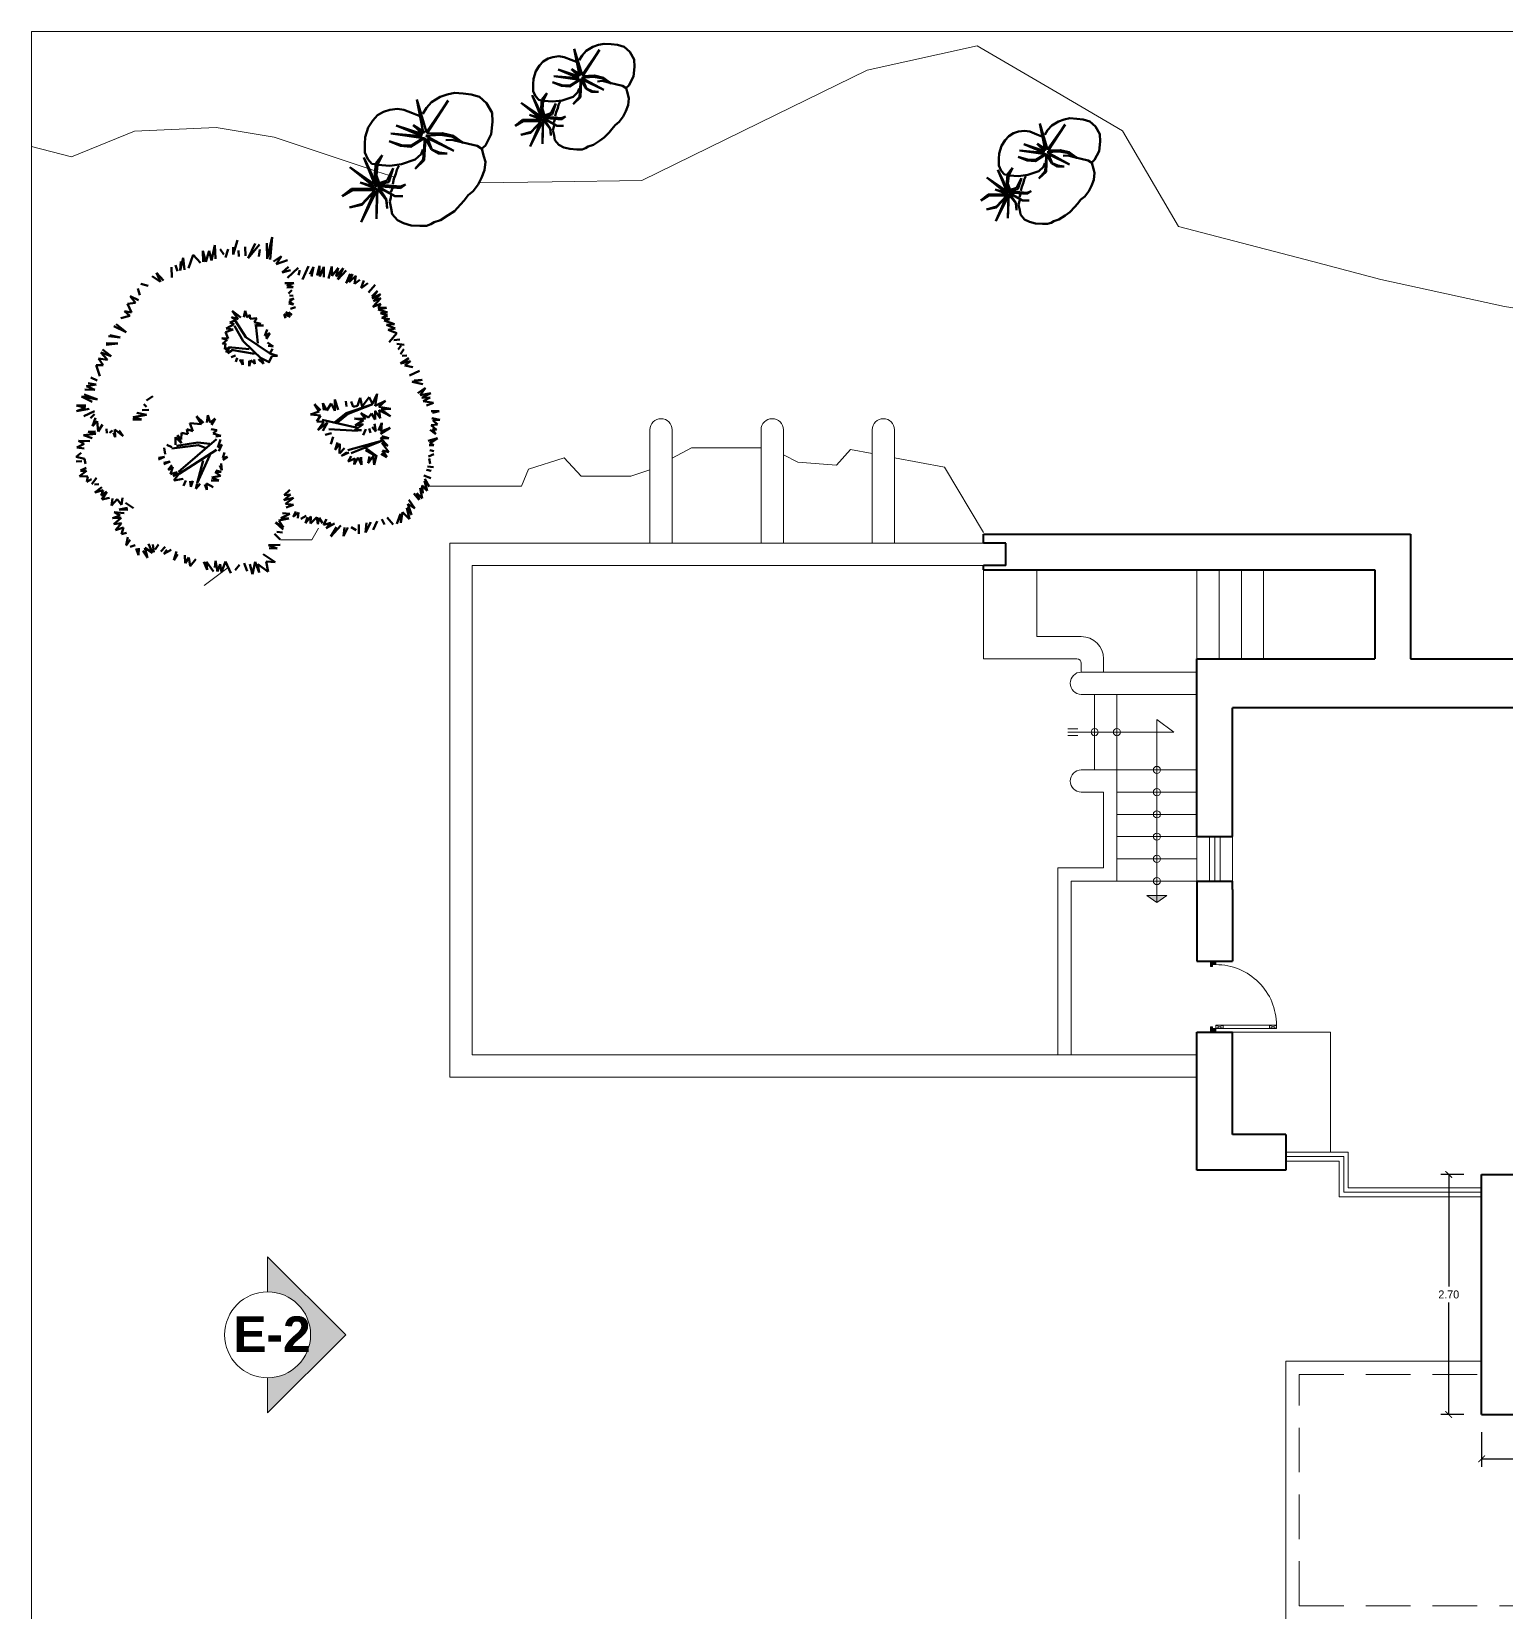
# Model space of a CAD drawing. Header units: metres. Extents: x 0 to 43.1, y 0 to 32.6.
# Drawn here: x 0 to 16.58, y 14.82 to 32.6 of the extents above; entities that cross this region are included whole.
import ezdxf

# ---------------------------------------------------------------- set-up
doc = ezdxf.new("R2010")
doc.units = ezdxf.units.M
doc.linetypes.add('DASHED', pattern=[0.75, 0.5, -0.25])
for name, color, linetype, lineweight in [('Ceco.NET 55', 254, 'Continuous', 9), ('doorswindows', 41, 'Continuous', 20), ('equipment', 40, 'Continuous', 15), ('names', 7, 'Continuous', 60), ('nivel', 30, 'Continuous', 13), ('plants', 83, 'Continuous', 60), ('projection', 136, 'DASHED', 9), ('texture', 253, 'Continuous', 9), ('topography', 132, 'Continuous', 15), ('wall high', 5, 'Continuous', 40), ('wall low', 140, 'Continuous', 20)]:
    doc.layers.add(name, color=color, linetype=linetype, lineweight=lineweight)
doc.styles.add('AMBIENTE', font='ARIALBD.TTF', dxfattribs={"height": 0.2})
doc.dimstyles.new('Ceco.NET', dxfattribs={"dimscale": 0.5, "dimtxt": 0.18, "dimasz": 0.15, "dimexe": 0.18, "dimexo": 0.4, "dimgap": 0.09, "dimtad": 0, "dimtih": 1, "dimtoh": 1, "dimzin": 0, "dimdsep": 46, "dimtxsty": 'Standard', "dimblk": 'ARCHTICK', "dimcen": 0.09, "dimclrd": 256, "dimclre": 256, "dimadec": 0, "dimazin": 0, "dimtfac": 1, "dimtofl": 0, "dimtmove": 0, "dimatfit": 3, "dimfxl": 1, "dimtolj": 1, "dimtzin": 0, "dimarcsym": 0})

# ---------------------------------------------------------------- blocks, each defined once
blk = doc.blocks.new('PUERTA')
at = {"layer": 'texture', "ltscale": 0.3}
h = blk.add_hatch(dxfattribs=at)
h.set_pattern_fill('ANSI31', color=256, scale=0.1, style=0)
h.set_pattern_definition([(315, (-170.025657, 504.958743), (-0.00883883476, -0.00883883476), [])])
h.paths.add_polyline_path([(0, 0), (0.05, 0), (0.075, 0), (0.075, 0.025), (0.05, 0.025), (0.05, 0.075), (0, 0.075)])
h.paths.add_polyline_path([(0.925, 0), (1, 0), (1, 0.075), (0.95, 0.075), (0.95, 0.025), (0.925, 0.025)])
for p, q in [((0.05, 0.075), (0.05, 0.925)), ((0.1, 0.925), (0.05, 0.925)), ((0.1, 0.075), (0.1, 0.925)), ((0.1, 0.825), (0.05, 0.825)), ((0, 0.075), (0.05, 0.075)), ((0, 0), (0.05, 0)), ((0.1, 0.175), (0.05, 0.175)), ((0.1, 0.075), (0.05, 0.075)), ((1, 0.075), (0.95, 0.075))]:
    blk.add_line(p, q)
at = {"ltscale": 0.3}
for p, q in [((0, 0.075), (0, 0)), ((0.05, 0.025), (0.05, 0.125)), ((0.075, 0.025), (0.05, 0.025)), ((0.075, 0), (0.05, 0)), ((0.075, 0.025), (0.075, 0)), ((0.95, 0.025), (0.925, 0.025)), ((0.925, 0.025), (0.925, 0)), ((0.95, 0.075), (0.95, 0.025)), ((1, 0.075), (1, 0)), ((0.925, 0), (1, 0))]:
    blk.add_line(p, q, dxfattribs=at)
at = {"layer": 'texture', "ltscale": 0.3}
for p, q in [((0.1, 0.825), (0.05, 0.925)), ((0.05, 0.825), (0.1, 0.925)), ((0.05, 0.075), (0.1, 0.175)), ((0.1, 0.075), (0.05, 0.175))]:
    blk.add_line(p, q, dxfattribs=at)
at = {"layer": 'texture'}
blk.add_arc((0.1, 0.075), 0.85, 0, 90, dxfattribs=at)
blk = doc.blocks.new('start')
at = {"ltscale": 0.3}
for p, q in [((-0.038, -0.001), (-0.038, 0.111)), ((0.038, -0.001), (0.038, 0.111))]:
    blk.add_line(p, q, dxfattribs=at)
blk = doc.blocks.new('arrow')
at = {"ltscale": 0.3}
blk.add_hatch(color=256, dxfattribs=at).paths.add_polyline_path([(-0.078, -0.113), (0, 0), (-0.078, 0.113)])
for p, q in [((0, 0), (-0.078, 0.113)), ((-0.078, 0.113), (-0.078, -0.113)), ((0, 0), (-0.078, -0.113))]:
    blk.add_line(p, q, dxfattribs=at)
blk = doc.blocks.new('_ArchTick')
at = {"color": 0, "const_width": 0.15}
blk.add_lwpolyline([(-0.5, -0.5), (0.5, 0.5)], dxfattribs=at)
blk = doc.blocks.new('*D9')
at = {"layer": 'Defpoints', "color": 0, "ltscale": 0.3}
for p in [(16.301, 17.046), (17.601, 17.046), (17.601, 16.547)]:
    blk.add_point(p, dxfattribs=at)
at = {"layer": 'texture', "lineweight": -2, "ltscale": 0.3}
for p, q in [((16.301, 16.846), (16.301, 16.457)), ((17.601, 16.846), (17.601, 16.457)), ((16.301, 16.547), (16.792, 16.547)), ((17.601, 16.547), (17.111, 16.547))]:
    blk.add_line(p, q, dxfattribs=at)
at = {"layer": 'texture', "lineweight": -2, "ltscale": 0.3, "xscale": 0.075, "yscale": 0.075, "zscale": 0.075, "rotation": 180}
blk.add_blockref('_ArchTick', (16.301, 16.547), dxfattribs=at)
at = {"layer": 'texture', "lineweight": -2, "ltscale": 0.3, "xscale": 0.075, "yscale": 0.075, "zscale": 0.075}
blk.add_blockref('_ArchTick', (17.601, 16.547), dxfattribs=at)
at = {"layer": 'texture', "color": 0, "ltscale": 0.3, "insert": (16.951, 16.547), "char_height": 0.09, "attachment_point": 5}
blk.add_mtext('\\A1;1.30', dxfattribs=at)
blk = doc.blocks.new('*D10')
at = {"layer": 'Defpoints', "color": 0, "ltscale": 0.3}
for p in [(16.301, 19.746), (15.932, 17.046), (16.301, 17.046)]:
    blk.add_point(p, dxfattribs=at)
at = {"layer": 'texture', "lineweight": -2, "ltscale": 0.3}
for p, q in [((16.101, 19.746), (15.842, 19.746)), ((15.932, 19.746), (15.932, 18.487)), ((15.932, 17.046), (15.932, 18.305)), ((16.101, 17.046), (15.842, 17.046))]:
    blk.add_line(p, q, dxfattribs=at)
at = {"layer": 'texture', "lineweight": -2, "ltscale": 0.3, "xscale": 0.075, "yscale": 0.075, "zscale": 0.075}
for p, rotation in [((15.932, 19.746), 90), ((15.932, 17.046), 270)]:
    blk.add_blockref('_ArchTick', p, dxfattribs=dict(at, rotation=rotation))
at = {"layer": 'texture', "color": 0, "ltscale": 0.3, "insert": (15.932, 18.396), "char_height": 0.09, "attachment_point": 5}
blk.add_mtext('\\A1;2.70', dxfattribs=at)
blk = doc.blocks.new('ARBRE10')
for p, q in [((0.239, 1.723), (0.297, 1.967)), ((0.297, 1.967), (0.272, 1.716)), ((-0.48, 1.688), (-0.485, 1.811)), ((-0.485, 1.811), (-0.451, 1.688)), ((-0.451, 1.688), (-0.411, 1.811)), ((-0.411, 1.811), (-0.387, 1.703)), ((-0.387, 1.703), (-0.347, 1.875)), ((-0.347, 1.875), (-0.342, 1.722)), ((-0.288, 1.831), (-0.249, 1.771)), ((-0.2, 1.831), (-0.229, 1.737)), ((-0.143, 1.771), (-0.092, 1.934)), ((-0.143, 1.854), (-0.143, 1.771)), ((-0.082, 1.816), (-0.077, 1.747)), ((-0.008, 1.858), (-0.004, 1.756)), ((0.028, 1.731), (0.105, 1.894)), ((0.152, 1.883), (0.028, 1.731)), ((0.145, 1.747), (0.159, 1.826)), ((0.235, 1.898), (0.239, 1.723)), ((-0.837, 1.629), (-0.83, 1.512)), ((-0.79, 1.651), (-0.768, 1.585)), ((-0.739, 1.592), (-0.706, 1.734)), ((-0.731, 1.694), (-0.739, 1.592)), ((-0.706, 1.734), (-0.688, 1.6)), ((-0.644, 1.618), (-0.593, 1.767)), ((-0.593, 1.767), (-0.51, 1.676)), ((0.312, 1.693), (0.4, 1.752)), ((0.4, 1.752), (0.341, 1.663)), ((0.341, 1.663), (0.469, 1.707)), ((0.479, 1.634), (0.41, 1.57)), ((0.588, 1.621), (0.468, 1.509)), ((0.704, 1.64), (0.639, 1.49)), ((0.72, 1.55), (0.76, 1.634)), ((0.76, 1.634), (0.74, 1.525)), ((0.804, 1.535), (0.828, 1.644)), ((0.828, 1.644), (0.833, 1.525)), ((0.833, 1.525), (0.878, 1.634)), ((0.878, 1.634), (0.878, 1.516)), ((0.931, 1.501), (0.966, 1.635)), ((0.966, 1.635), (0.97, 1.53)), ((0.97, 1.53), (1.04, 1.621)), ((1.04, 1.621), (1.015, 1.523)), ((1.015, 1.523), (1.093, 1.617)), ((1.093, 1.617), (1.033, 1.491)), ((-1.182, 1.443), (-1.098, 1.42)), ((-0.958, 1.462), (-1.052, 1.527)), ((-0.925, 1.48), (-1.005, 1.565)), ((-1.005, 1.565), (-0.958, 1.462)), ((0.41, 1.57), (0.504, 1.594)), ((0.437, 1.45), (0.541, 1.448)), ((0.541, 1.448), (0.462, 1.431)), ((0.462, 1.431), (0.534, 1.403)), ((0.607, 1.594), (0.592, 1.54)), ((1.033, 1.491), (1.128, 1.593)), ((1.173, 1.554), (1.128, 1.449)), ((1.128, 1.449), (1.201, 1.551)), ((1.201, 1.551), (1.163, 1.459)), ((1.163, 1.459), (1.236, 1.533)), ((1.236, 1.533), (1.222, 1.442)), ((1.222, 1.442), (1.282, 1.487)), ((1.328, 1.477), (1.296, 1.396)), ((1.373, 1.449), (1.296, 1.393)), ((1.454, 1.431), (1.38, 1.344)), ((-1.206, 1.256), (-1.299, 1.303)), ((-1.299, 1.303), (-1.239, 1.228)), ((-1.215, 1.387), (-1.192, 1.312)), ((0.534, 1.403), (0.462, 1.399)), ((0.479, 1.334), (0.519, 1.371)), ((0.541, 1.278), (0.487, 1.24)), ((0.492, 1.31), (0.534, 1.305)), ((0.492, 1.26), (0.541, 1.278)), ((1.415, 1.298), (1.482, 1.361)), ((1.482, 1.361), (1.422, 1.277)), ((1.422, 1.277), (1.513, 1.326)), ((1.517, 1.28), (1.429, 1.182)), ((1.513, 1.326), (1.436, 1.245)), ((1.436, 1.245), (1.517, 1.28)), ((-1.304, 1.083), (-1.407, 1.055)), ((-1.285, 1.12), (-1.365, 1.134)), ((-1.365, 1.134), (-1.304, 1.083)), ((-1.239, 1.228), (-1.332, 1.218)), ((-1.332, 1.218), (-1.285, 1.12)), ((-0.087, 1.043), (-0.162, 1.067)), ((-0.162, 1.067), (-0.114, 1.031)), ((-0.057, 1.061), (-0.153, 1.136)), ((-0.153, 1.136), (-0.087, 1.043)), ((-0.009, 1.136), (-0.021, 1.067)), ((0.015, 1.061), (-0.009, 1.136)), ((0.047, 1.094), (0.015, 1.061)), ((0.05, 1.049), (0.047, 1.094)), ((0.497, 1.07), (0.43, 1.1)), ((0.43, 1.1), (0.445, 1.055)), ((0.519, 1.092), (0.45, 1.122)), ((0.45, 1.122), (0.497, 1.07)), ((0.482, 1.124), (0.519, 1.092)), ((0.536, 1.208), (0.484, 1.221)), ((0.487, 1.24), (0.536, 1.208)), ((0.502, 1.159), (0.558, 1.179)), ((1.429, 1.182), (1.517, 1.217)), ((1.517, 1.217), (1.489, 1.172)), ((1.489, 1.172), (1.583, 1.172)), ((1.583, 1.172), (1.489, 1.154)), ((1.489, 1.154), (1.591, 1.119)), ((1.591, 1.119), (1.513, 1.112)), ((1.513, 1.112), (1.594, 1.084)), ((1.594, 1.084), (1.531, 1.059)), ((-1.346, 0.896), (-1.482, 0.966)), ((-1.458, 0.989), (-1.346, 0.896)), ((-0.141, 0.929), (-0.23, 0.896)), ((-0.23, 0.896), (-0.197, 0.828)), ((-0.132, 0.986), (-0.221, 0.938)), ((-0.221, 0.938), (-0.141, 0.929)), ((-0.114, 1.031), (-0.18, 1.007)), ((-0.18, 1.007), (-0.132, 0.986)), ((-0.128, 0.97), (-0.031, 0.797)), ((-0.121, 1.03), (-0.001, 0.842)), ((0.125, 1.055), (0.05, 1.049)), ((0.092, 1.01), (0.125, 1.055)), ((0.167, 0.992), (0.092, 1.01)), ((0.101, 0.971), (0.167, 0.992)), ((0.2, 0.974), (0.101, 0.971)), ((0.112, 0.985), (0.134, 0.775)), ((0.212, 0.858), (0.239, 0.926)), ((1.531, 1.059), (1.615, 1.045)), ((1.615, 1.045), (1.555, 1.028)), ((1.555, 1.028), (1.671, 0.986)), ((1.671, 0.986), (1.583, 0.979)), ((1.583, 0.979), (1.678, 0.937)), ((1.678, 0.937), (1.601, 0.922)), ((1.601, 0.922), (1.699, 0.887)), ((-1.571, 0.774), (-1.44, 0.769)), ((-1.44, 0.769), (-1.571, 0.755)), ((-1.412, 0.839), (-1.542, 0.853)), ((-1.528, 0.863), (-1.412, 0.839)), ((-0.197, 0.828), (-0.269, 0.831)), ((-0.269, 0.831), (-0.209, 0.81)), ((-0.209, 0.81), (-0.263, 0.765)), ((-0.263, 0.765), (-0.23, 0.771)), ((-0.23, 0.771), (-0.236, 0.708)), ((-0.236, 0.708), (-0.177, 0.726)), ((-0.177, 0.726), (-0.224, 0.675)), ((-0.195, 0.73), (0.037, 0.707)), ((-0.031, 0.797), (0.179, 0.595)), ((-0.001, 0.842), (0.276, 0.655)), ((0.269, 0.888), (0.212, 0.858)), ((0.23, 0.822), (0.269, 0.888)), ((0.307, 0.735), (0.242, 0.78)), ((0.251, 0.744), (0.307, 0.735)), ((1.699, 0.887), (1.612, 0.786)), ((1.731, 0.814), (1.664, 0.807)), ((1.699, 0.768), (1.78, 0.754)), ((1.713, 0.701), (1.748, 0.747)), ((-1.554, 0.585), (-1.655, 0.603)), ((-1.655, 0.603), (-1.602, 0.528)), ((-1.515, 0.629), (-1.629, 0.668)), ((-1.629, 0.668), (-1.554, 0.585)), ((-1.611, 0.703), (-1.515, 0.629)), ((-0.224, 0.675), (-0.156, 0.687)), ((-0.156, 0.687), (-0.203, 0.657)), ((-0.166, 0.7), (0.097, 0.655)), ((-0.117, 0.636), (-0.165, 0.616)), ((-0.096, 0.61), (-0.111, 0.565)), ((-0.066, 0.589), (-0.033, 0.532)), ((-0.033, 0.532), (-0.039, 0.589)), ((0.039, 0.517), (0.056, 0.583)), ((0.039, 0.577), (0.039, 0.517)), ((0.056, 0.583), (0.101, 0.541)), ((0.101, 0.541), (0.092, 0.589)), ((0.143, 0.595), (0.197, 0.541)), ((0.197, 0.541), (0.173, 0.604)), ((0.173, 0.604), (0.263, 0.559)), ((0.295, 0.63), (0.254, 0.553)), ((0.269, 0.657), (0.301, 0.711)), ((0.358, 0.633), (0.269, 0.657)), ((0.301, 0.627), (0.358, 0.633)), ((1.776, 0.708), (1.738, 0.649)), ((1.834, 0.607), (1.738, 0.547)), ((1.738, 0.547), (1.852, 0.571)), ((1.759, 0.631), (1.811, 0.635)), ((1.852, 0.571), (1.786, 0.523)), ((-1.742, 0.388), (-1.672, 0.353)), ((-1.602, 0.528), (-1.681, 0.528)), ((-1.681, 0.528), (-1.642, 0.401)), ((1.786, 0.523), (1.876, 0.505)), ((1.953, 0.463), (1.84, 0.409)), ((1.983, 0.361), (1.87, 0.338)), ((1.894, 0.355), (1.983, 0.361)), ((-1.817, 0.196), (-1.668, 0.139)), ((-1.699, 0.248), (-1.808, 0.253)), ((-1.681, 0.31), (-1.79, 0.292)), ((-1.79, 0.292), (-1.699, 0.248)), ((-1.773, 0.323), (-1.681, 0.31)), ((-1.117, 0.13), (-1.047, 0.178)), ((1.426, 0.09), (1.475, 0.204)), ((1.475, 0.204), (1.455, 0.069)), ((1.87, 0.338), (1.989, 0.314)), ((1.935, 0.212), (2.019, 0.272)), ((2.019, 0.272), (1.959, 0.188)), ((1.959, 0.188), (2.079, 0.212)), ((2.079, 0.212), (1.977, 0.158)), ((-1.799, 0.073), (-1.904, 0.073)), ((-1.904, 0.073), (-1.803, 0.047)), ((-1.803, 0.047), (-1.904, 0.008)), ((-1.904, 0.008), (-1.76, 0.034)), ((-1.668, 0.139), (-1.847, 0.174)), ((-1.847, 0.174), (-1.729, 0.113)), ((-1.703, 0.008), (-1.821, -0.049)), ((-1.165, 0.021), (-1.091, 0.025)), ((-1.148, 0.086), (-1.117, 0.056)), ((0.824, 0.004), (0.726, -0.028)), ((0.84, 0.02), (0.771, 0.086)), ((0.771, 0.086), (0.824, 0.004)), ((0.877, 0.02), (0.864, 0.098)), ((0.864, 0.098), (0.909, 0.016)), ((0.909, 0.016), (0.958, 0.094)), ((0.958, 0.094), (0.999, 0.012)), ((0.999, 0.012), (0.999, 0.139)), ((0.999, 0.139), (1.039, 0.025)), ((1.133, 0.061), (1.125, 0.122)), ((1.129, -0.015), (1.428, 0.086)), ((1.428, 0.086), (1.15, -0.021)), ((1.186, 0.118), (1.206, 0.057)), ((1.206, 0.057), (1.255, 0.069)), ((1.255, 0.069), (1.284, 0.159)), ((1.284, 0.159), (1.308, 0.061)), ((1.308, 0.061), (1.385, 0.167)), ((1.385, 0.167), (1.426, 0.09)), ((1.455, 0.069), (1.569, 0.126)), ((1.512, -0.069), (1.455, 0.012)), ((1.455, 0.012), (1.455, -0.085)), ((1.569, 0.126), (1.495, 0.057)), ((1.495, 0.057), (1.63, 0.037)), ((1.625, -0.049), (1.499, 0.02)), ((1.499, 0.02), (1.512, -0.069)), ((1.63, 0.037), (1.52, 0.029)), ((1.52, 0.029), (1.625, -0.049)), ((1.977, 0.158), (2.073, 0.164)), ((2.073, 0.164), (1.995, 0.122)), ((1.995, 0.122), (2.109, 0.104)), ((2.109, 0.104), (2.031, 0.074)), ((2.085, 0.009), (2.174, 0.009)), ((2.174, 0.009), (2.097, -0.009)), ((-1.703, -0.023), (-1.747, -0.071)), ((-1.69, -0.067), (-1.725, -0.159)), ((-1.725, -0.159), (-1.672, -0.102)), ((-1.672, -0.102), (-1.659, -0.22)), ((-1.659, -0.22), (-1.611, -0.141)), ((-1.27, -0.084), (-1.174, -0.084)), ((-1.266, -0.058), (-1.117, -0.032)), ((-1.174, -0.084), (-1.266, -0.058)), ((-1.117, -0.032), (-1.226, -0.01)), ((-0.497, -0.136), (-0.631, -0.127)), ((-0.631, -0.127), (-0.596, -0.214)), ((-0.475, -0.124), (-0.556, -0.046)), ((-0.556, -0.046), (-0.497, -0.136)), ((-0.428, -0.036), (-0.438, -0.117)), ((-0.4, -0.12), (-0.428, -0.036)), ((-0.344, -0.074), (-0.4, -0.12)), ((-0.385, -0.145), (-0.344, -0.074)), ((0.726, -0.028), (0.84, -0.041)), ((0.84, -0.041), (0.799, -0.106)), ((0.799, -0.106), (0.877, -0.11)), ((0.877, -0.11), (0.808, -0.203)), ((0.808, -0.203), (0.917, -0.118)), ((0.86, -0.087), (1.254, -0.177)), ((0.917, -0.118), (0.864, -0.212)), ((1, -0.114), (1.129, -0.015)), ((1.15, -0.021), (1.03, -0.117)), ((1.345, -0.077), (1.223, -0.073)), ((1.223, -0.073), (1.324, -0.094)), ((1.32, -0.138), (1.227, -0.203)), ((1.324, -0.094), (1.231, -0.151)), ((1.231, -0.151), (1.32, -0.138)), ((1.381, -0.061), (1.292, -0.012)), ((1.292, -0.012), (1.345, -0.077)), ((1.414, -0.016), (1.381, -0.061)), ((1.455, -0.085), (1.414, -0.016)), ((1.422, -0.171), (1.463, -0.22)), ((1.463, -0.22), (1.446, -0.134)), ((1.491, -0.208), (1.528, -0.122)), ((1.528, -0.122), (1.52, -0.22)), ((2.156, -0.141), (2.085, -0.147)), ((2.085, -0.147), (2.144, -0.201)), ((2.091, -0.069), (2.18, -0.087)), ((2.18, -0.087), (2.103, -0.093)), ((2.103, -0.093), (2.156, -0.141)), ((-1.755, -0.329), (-1.882, -0.325)), ((-1.882, -0.325), (-1.817, -0.36)), ((-1.685, -0.246), (-1.825, -0.259)), ((-1.825, -0.259), (-1.729, -0.294)), ((-1.69, -0.22), (-1.773, -0.224)), ((-1.773, -0.224), (-1.685, -0.246)), ((-1.567, -0.189), (-1.563, -0.237)), ((-1.497, -0.207), (-1.532, -0.233)), ((-1.489, -0.233), (-1.467, -0.285)), ((-1.467, -0.285), (-1.471, -0.198)), ((-1.471, -0.198), (-1.379, -0.272)), ((-1.379, -0.272), (-1.423, -0.207)), ((-0.724, -0.351), (-0.79, -0.283)), ((-0.79, -0.283), (-0.79, -0.37)), ((-0.78, -0.379), (-0.54, -0.342)), ((-0.727, -0.308), (-0.768, -0.261)), ((-0.768, -0.261), (-0.724, -0.351)), ((-0.757, -0.672), (-0.33, -0.304)), ((-0.724, -0.236), (-0.727, -0.308)), ((-0.653, -0.248), (-0.724, -0.236)), ((-0.596, -0.214), (-0.662, -0.192)), ((-0.662, -0.192), (-0.653, -0.248)), ((-0.54, -0.342), (-0.405, -0.357)), ((-0.325, -0.205), (-0.388, -0.195)), ((-0.366, -0.242), (-0.325, -0.205)), ((-0.282, -0.27), (-0.366, -0.242)), ((-0.338, -0.276), (-0.282, -0.27)), ((-0.316, -0.401), (-0.285, -0.311)), ((0.962, -0.24), (0.893, -0.256)), ((0.932, -0.195), (1.254, -0.212)), ((0.982, -0.281), (0.954, -0.362)), ((1.031, -0.342), (1.003, -0.427)), ((1.147, -0.428), (1.541, -0.32)), ((1.541, -0.32), (1.183, -0.464)), ((1.227, -0.203), (1.3, -0.203)), ((1.349, -0.195), (1.32, -0.26)), ((1.385, -0.187), (1.402, -0.236)), ((1.621, -0.179), (1.516, -0.244)), ((1.609, -0.293), (1.516, -0.293)), ((1.516, -0.293), (1.597, -0.379)), ((1.52, -0.22), (1.621, -0.179)), ((1.528, -0.273), (1.609, -0.293)), ((1.597, -0.379), (1.528, -0.346)), ((1.528, -0.346), (1.609, -0.452)), ((2.049, -0.326), (2.156, -0.296)), ((2.156, -0.296), (2.067, -0.35)), ((2.067, -0.35), (2.115, -0.374)), ((2.138, -0.248), (2.073, -0.201)), ((2.144, -0.201), (2.097, -0.195)), ((2.097, -0.195), (2.138, -0.248)), ((-1.852, -0.46), (-1.908, -0.504)), ((-1.908, -0.504), (-1.812, -0.526)), ((-1.817, -0.36), (-1.9, -0.399)), ((-1.9, -0.399), (-1.817, -0.412)), ((-1.812, -0.526), (-1.803, -0.583)), ((-0.983, -0.517), (-0.914, -0.504)), ((-0.914, -0.504), (-0.98, -0.535)), ((-0.918, -0.404), (-0.905, -0.473)), ((-0.889, -0.37), (-0.833, -0.395)), ((-0.832, -0.409), (-0.532, -0.372)), ((-0.75, -0.694), (-0.33, -0.424)), ((-0.547, -0.799), (-0.405, -0.484)), ((-0.532, -0.372), (-0.458, -0.402)), ((-0.269, -0.367), (-0.316, -0.401)), ((-0.304, -0.439), (-0.269, -0.367)), ((-0.26, -0.517), (-0.238, -0.457)), ((-0.207, -0.504), (-0.26, -0.517)), ((-0.257, -0.538), (-0.207, -0.504)), ((1.003, -0.427), (1.056, -0.358)), ((1.056, -0.358), (1.052, -0.468)), ((1.052, -0.468), (1.109, -0.407)), ((1.076, -0.493), (1.137, -0.452)), ((1.157, -0.456), (1.076, -0.493)), ((1.149, -0.558), (1.186, -0.497)), ((1.227, -0.525), (1.149, -0.558)), ((1.263, -0.513), (1.219, -0.59)), ((1.219, -0.59), (1.227, -0.525)), ((1.3, -0.594), (1.263, -0.513)), ((1.296, -0.509), (1.3, -0.594)), ((1.472, -0.496), (1.344, -0.404)), ((1.344, -0.428), (1.469, -0.499)), ((1.43, -0.497), (1.377, -0.574)), ((1.377, -0.574), (1.389, -0.501)), ((1.442, -0.594), (1.43, -0.497)), ((1.471, -0.484), (1.442, -0.594)), ((1.585, -0.509), (1.52, -0.472)), ((1.609, -0.452), (1.536, -0.432)), ((1.536, -0.432), (1.585, -0.509)), ((2.055, -0.499), (2.115, -0.476)), ((2.115, -0.374), (2.061, -0.374)), ((2.061, -0.523), (2.073, -0.583)), ((2.067, -0.428), (2.115, -0.44)), ((-1.908, -0.557), (-1.843, -0.552)), ((-1.791, -0.663), (-1.869, -0.722)), ((-1.86, -0.657), (-1.795, -0.627)), ((-1.86, -0.663), (-1.791, -0.663)), ((-0.921, -0.573), (-0.852, -0.557)), ((-0.852, -0.557), (-0.921, -0.588)), ((-0.833, -0.598), (-0.874, -0.651)), ((-0.874, -0.651), (-0.821, -0.616)), ((-0.821, -0.616), (-0.846, -0.698)), ((-0.846, -0.698), (-0.771, -0.676)), ((-0.771, -0.676), (-0.815, -0.722)), ((-0.815, -0.722), (-0.749, -0.691)), ((-0.749, -0.691), (-0.808, -0.772)), ((-0.48, -0.544), (-0.547, -0.799)), ((-0.344, -0.676), (-0.279, -0.673)), ((-0.285, -0.719), (-0.344, -0.676)), ((-0.279, -0.673), (-0.338, -0.66)), ((-0.291, -0.601), (-0.269, -0.654)), ((-0.269, -0.654), (-0.279, -0.579)), ((2.031, -0.649), (2.085, -0.661)), ((2.043, -0.613), (2.109, -0.619)), ((-1.869, -0.722), (-1.776, -0.727)), ((-1.776, -0.727), (-1.786, -0.786)), ((-1.786, -0.786), (-1.736, -0.757)), ((-1.731, -0.811), (-1.677, -0.742)), ((-1.652, -0.811), (-1.702, -0.816)), ((-1.618, -0.845), (-1.697, -0.905)), ((-1.697, -0.905), (-1.603, -0.88)), ((-1.603, -0.88), (-1.628, -0.939)), ((-0.808, -0.772), (-0.706, -0.751)), ((-0.674, -0.769), (-0.702, -0.832)), ((-0.618, -0.841), (-0.625, -0.779)), ((-0.596, -0.775), (-0.618, -0.841)), ((-0.562, -0.863), (-0.547, -0.804)), ((-0.515, -0.807), (-0.562, -0.863)), ((-0.462, -0.816), (-0.438, -0.875)), ((-0.438, -0.875), (-0.441, -0.804)), ((-0.441, -0.804), (-0.366, -0.844)), ((-0.391, -0.769), (-0.304, -0.769)), ((-0.381, -0.738), (-0.285, -0.719)), ((-0.304, -0.769), (-0.381, -0.738)), ((0.433, -0.937), (0.496, -0.877)), ((1.989, -0.912), (1.959, -0.852)), ((1.959, -0.852), (1.983, -0.972)), ((2.037, -0.888), (1.983, -0.828)), ((1.983, -0.828), (1.989, -0.912)), ((2.001, -0.715), (2.079, -0.745)), ((2.061, -0.84), (2.007, -0.774)), ((2.007, -0.774), (2.037, -0.888)), ((2.013, -0.751), (2.061, -0.84)), ((-1.628, -0.939), (-1.564, -0.9)), ((-1.564, -0.9), (-1.618, -0.984)), ((-1.618, -0.984), (-1.534, -0.964)), ((-1.499, -0.974), (-1.509, -1.053)), ((-1.509, -1.053), (-1.445, -0.979)), ((-1.445, -0.979), (-1.396, -1.043)), ((-1.396, -1.043), (-1.386, -0.964)), ((-1.351, -1.023), (-1.262, -1.082)), ((0.428, -0.992), (0.504, -0.929)), ((0.537, -0.964), (0.428, -0.992)), ((0.504, -0.929), (0.433, -0.937)), ((0.447, -1.033), (0.537, -0.964)), ((0.537, -1.044), (0.447, -1.033)), ((0.453, -1.074), (0.537, -1.044)), ((1.899, -1.085), (1.822, -1.032)), ((1.822, -1.032), (1.864, -1.157)), ((1.834, -0.99), (1.899, -1.085)), ((1.947, -0.99), (1.888, -0.918)), ((1.983, -0.972), (1.923, -0.912)), ((1.923, -0.912), (1.947, -0.99)), ((-1.411, -1.166), (-1.499, -1.196)), ((-1.499, -1.196), (-1.401, -1.191)), ((-1.401, -1.191), (-1.485, -1.26)), ((-1.366, -1.137), (-1.48, -1.127)), ((-1.48, -1.127), (-1.411, -1.166)), ((-1.332, -1.078), (-1.425, -1.097)), ((-1.425, -1.097), (-1.327, -1.102)), ((0.42, -1.322), (0.332, -1.243)), ((0.332, -1.243), (0.423, -1.298)), ((0.373, -1.221), (0.485, -1.199)), ((0.423, -1.298), (0.373, -1.221)), ((0.395, -1.194), (0.494, -1.145)), ((0.485, -1.199), (0.395, -1.194)), ((0.494, -1.145), (0.412, -1.139)), ((0.564, -1.119), (0.531, -1.178)), ((0.531, -1.178), (0.594, -1.13)), ((0.594, -1.13), (0.583, -1.193)), ((0.678, -1.167), (0.619, -1.2)), ((0.671, -1.252), (0.73, -1.174)), ((0.693, -1.182), (0.671, -1.252)), ((0.73, -1.174), (0.726, -1.255)), ((0.726, -1.255), (0.8, -1.185)), ((0.8, -1.185), (0.811, -1.263)), ((0.811, -1.263), (0.825, -1.189)), ((0.825, -1.189), (0.862, -1.252)), ((0.872, -1.271), (0.908, -1.205)), ((1.404, -1.241), (1.344, -1.354)), ((1.475, -1.229), (1.433, -1.324)), ((1.529, -1.205), (1.559, -1.265)), ((1.589, -1.187), (1.655, -1.265)), ((1.738, -1.145), (1.696, -1.259)), ((1.744, -1.247), (1.738, -1.145)), ((1.762, -1.127), (1.744, -1.247)), ((1.84, -1.205), (1.762, -1.127)), ((1.864, -1.157), (1.81, -1.079)), ((1.81, -1.079), (1.84, -1.205)), ((-1.485, -1.26), (-1.396, -1.25)), ((-1.396, -1.25), (-1.465, -1.329)), ((-1.465, -1.329), (-1.376, -1.3)), ((-1.376, -1.3), (-1.396, -1.374)), ((-1.396, -1.374), (-1.341, -1.359)), ((-1.327, -1.408), (-1.346, -1.502)), ((0.324, -1.371), (0.387, -1.434)), ((0.349, -1.347), (0.414, -1.355)), ((0.956, -1.247), (0.872, -1.271)), ((0.902, -1.307), (0.956, -1.247)), ((0.997, -1.253), (0.902, -1.307)), ((1.069, -1.277), (0.956, -1.402)), ((0.956, -1.402), (1.021, -1.295)), ((1.147, -1.301), (1.099, -1.396)), ((1.099, -1.396), (1.111, -1.301)), ((1.183, -1.295), (1.242, -1.33)), ((1.272, -1.265), (1.272, -1.372)), ((1.344, -1.354), (1.356, -1.247)), ((-1.346, -1.502), (-1.302, -1.438)), ((-1.243, -1.497), (-1.302, -1.517)), ((-1.233, -1.537), (-1.208, -1.611)), ((-1.208, -1.611), (-1.203, -1.532)), ((-1.159, -1.561), (-1.105, -1.641)), ((-1.105, -1.641), (-1.134, -1.527)), ((-1.134, -1.527), (-1.05, -1.586)), ((-1.05, -1.586), (-1.095, -1.482)), ((-1.045, -1.492), (-1.035, -1.576)), ((-0.981, -1.492), (-1.021, -1.547)), ((-0.907, -1.517), (-0.956, -1.571)), ((-0.838, -1.552), (-0.922, -1.596)), ((-0.922, -1.596), (-0.887, -1.552)), ((-0.779, -1.571), (-0.808, -1.665)), ((0.256, -1.497), (0.387, -1.494)), ((0.352, -1.535), (0.256, -1.497)), ((0.261, -1.532), (0.352, -1.535)), ((-0.808, -1.665), (-0.769, -1.601)), ((-0.685, -1.611), (-0.68, -1.7)), ((-0.68, -1.7), (-0.641, -1.636)), ((-0.641, -1.636), (-0.626, -1.734)), ((-0.626, -1.734), (-0.562, -1.655)), ((-0.473, -1.685), (-0.433, -1.774)), ((-0.433, -1.774), (-0.443, -1.685)), ((-0.443, -1.685), (-0.364, -1.794)), ((-0.35, -1.751), (-0.339, -1.675)), ((-0.339, -1.675), (-0.317, -1.795)), ((-0.317, -1.795), (-0.29, -1.713)), ((-0.29, -1.713), (-0.274, -1.803)), ((-0.274, -1.803), (-0.227, -1.68)), ((-0.227, -1.68), (-0.17, -1.814)), ((-0.072, -1.721), (-0.121, -1.778)), ((-0.017, -1.702), (0.016, -1.792)), ((0.046, -1.713), (0.076, -1.825)), ((0.076, -1.825), (0.106, -1.685)), ((0.106, -1.685), (0.15, -1.806)), ((0.15, -1.806), (0.136, -1.71)), ((0.136, -1.71), (0.251, -1.797)), ((0.33, -1.691), (0.196, -1.601)), ((0.251, -1.797), (0.229, -1.68)), ((0.229, -1.68), (0.33, -1.691))]:
    blk.add_line(p, q)
blk = doc.blocks.new('ARBUST10')
for p, q in [((0.0384, 0.5688), (0.0021, 0.7531)), ((0.0021, 0.7531), (0.0595, 0.5598)), ((0.0897, 0.738), (0.141, 0.7682)), ((0.141, 0.7682), (0.1833, 0.7833)), ((0.1833, 0.7833), (0.2256, 0.7924)), ((0.2256, 0.7924), (0.2769, 0.7894)), ((0.2769, 0.7894), (0.3252, 0.7833)), ((0.3252, 0.7833), (0.3735, 0.7682)), ((0.3735, 0.7682), (0.4158, 0.732)), ((-0.2303, 0.6595), (-0.2575, 0.6292)), ((-0.1941, 0.6806), (-0.2303, 0.6595)), ((-0.1579, 0.6927), (-0.1941, 0.6806)), ((-0.1126, 0.6987), (-0.1579, 0.6927)), ((-0.0734, 0.6927), (-0.1126, 0.6987)), ((-0.022, 0.6715), (-0.0734, 0.6927)), ((0.0172, 0.6564), (-0.022, 0.6715)), ((0.0384, 0.6685), (0.0595, 0.7048)), ((0.0595, 0.5598), (0.1893, 0.7471)), ((0.0595, 0.7048), (0.0897, 0.738)), ((0.1893, 0.7471), (0.0625, 0.5507)), ((0.4158, 0.732), (0.449, 0.6746)), ((0.449, 0.6746), (0.452, 0.6202)), ((-0.2847, 0.5869), (-0.3028, 0.5295)), ((-0.2575, 0.6292), (-0.2847, 0.5869)), ((0.0353, 0.5356), (-0.1186, 0.599)), ((-0.1186, 0.599), (0.0384, 0.5477)), ((0.0384, 0.5477), (-0.019, 0.602)), ((-0.019, 0.602), (0.0504, 0.5567)), ((0.452, 0.6202), (0.4429, 0.5477)), ((-0.3028, 0.5295), (-0.3058, 0.4903)), ((-0.3058, 0.4903), (-0.3058, 0.4389)), ((-0.0945, 0.4782), (-0.1609, 0.5054)), ((-0.1609, 0.5054), (-0.0824, 0.4812)), ((0.0414, 0.5235), (-0.1518, 0.5507)), ((-0.1518, 0.5507), (0.0353, 0.5356)), ((-0.0341, 0.4721), (-0.0945, 0.4782)), ((-0.0824, 0.4812), (-0.0281, 0.4812)), ((0.0504, 0.5265), (-0.0341, 0.4721)), ((-0.0281, 0.4812), (0.0414, 0.5235)), ((0.0414, 0.3966), (0.0504, 0.5265)), ((0.0535, 0.5205), (0.0474, 0.3936)), ((0.0897, 0.457), (0.0535, 0.5205)), ((0.144, 0.5446), (0.0565, 0.5386)), ((0.0565, 0.5386), (0.2225, 0.448)), ((0.0625, 0.5507), (0.1531, 0.5537)), ((0.2225, 0.448), (0.0655, 0.5235)), ((0.0655, 0.5235), (0.0927, 0.457)), ((0.2165, 0.5326), (0.144, 0.5446)), ((0.1531, 0.5537), (0.2195, 0.5386)), ((0.1742, 0.5114), (0.2105, 0.5144)), ((0.2105, 0.5144), (0.2678, 0.4993)), ((0.2769, 0.4963), (0.2165, 0.5326)), ((0.2195, 0.5386), (0.2769, 0.4963)), ((0.2678, 0.4993), (0.3101, 0.4903)), ((0.3101, 0.4903), (0.3614, 0.4782)), ((0.3614, 0.4782), (0.3886, 0.46)), ((0.4097, 0.4812), (0.3856, 0.46)), ((0.4429, 0.5477), (0.4097, 0.4812)), ((-0.2394, 0.2334), (-0.3119, 0.4087)), ((-0.3119, 0.4087), (-0.2303, 0.2395)), ((-0.3058, 0.4389), (-0.2877, 0.3996)), ((-0.2877, 0.3996), (-0.2636, 0.3724)), ((-0.2454, 0.315), (-0.2394, 0.3754)), ((-0.2394, 0.3754), (-0.2032, 0.4238)), ((-0.2032, 0.4238), (-0.2303, 0.3664)), ((-0.0884, 0.3694), (-0.0069, 0.3966)), ((-0.0069, 0.3966), (0.0293, 0.4298)), ((-0.0069, 0.3422), (0.0414, 0.3966)), ((0.0474, 0.3936), (-0.0069, 0.3422)), ((0.0293, 0.4298), (0.0384, 0.457)), ((0.132, 0.4329), (0.0897, 0.457)), ((0.0927, 0.457), (0.135, 0.4389)), ((0.1833, 0.4329), (0.132, 0.4329)), ((0.135, 0.4389), (0.1833, 0.4329)), ((0.3886, 0.46), (0.4007, 0.4147)), ((0.4007, 0.4147), (0.4097, 0.3845)), ((0.4097, 0.3845), (0.4037, 0.3332)), ((-0.2515, 0.2365), (-0.3934, 0.3513)), ((-0.3934, 0.3513), (-0.2454, 0.2486)), ((-0.2636, 0.3724), (-0.2424, 0.3694)), ((-0.2303, 0.2395), (-0.2454, 0.315)), ((-0.2303, 0.3664), (-0.2364, 0.3029)), ((-0.2364, 0.3029), (-0.2213, 0.2576)), ((-0.2273, 0.3664), (-0.1579, 0.3603)), ((-0.173, 0.2727), (-0.1368, 0.3452)), ((-0.1368, 0.3452), (-0.1639, 0.2637)), ((-0.1579, 0.3603), (-0.0884, 0.3694)), ((-0.1337, 0.2818), (-0.1398, 0.2516)), ((-0.1217, 0.312), (-0.1337, 0.2818)), ((-0.1156, 0.3362), (-0.1217, 0.312)), ((-0.1035, 0.3603), (-0.1156, 0.3362)), ((0.3856, 0.2878), (0.3675, 0.2486)), ((0.4037, 0.3332), (0.3856, 0.2878)), ((-0.4387, 0.1791), (-0.3843, 0.2244)), ((-0.3783, 0.2153), (-0.4387, 0.1791)), ((-0.3843, 0.2244), (-0.2334, 0.2244)), ((-0.2454, 0.2153), (-0.3783, 0.2153)), ((-0.2334, 0.2244), (-0.333, 0.2606)), ((-0.333, 0.2606), (-0.2515, 0.2365)), ((-0.2334, 0.2153), (-0.327, 0.025)), ((-0.327, 0.025), (-0.2485, 0.2093)), ((-0.2485, 0.2093), (-0.3239, 0.1277)), ((-0.3209, 0.1337), (-0.2454, 0.2153)), ((-0.2303, 0.2244), (-0.2364, 0.0461)), ((-0.2364, 0.0461), (-0.2334, 0.2153)), ((-0.1639, 0.2637), (-0.2334, 0.2486)), ((-0.2334, 0.2486), (-0.0945, 0.2365)), ((-0.0945, 0.2274), (-0.2303, 0.2395)), ((-0.2303, 0.2395), (-0.1247, 0.1791)), ((-0.179, 0.1579), (-0.2303, 0.2244)), ((-0.1277, 0.1791), (-0.2243, 0.2304)), ((-0.2243, 0.2304), (-0.176, 0.1579)), ((-0.2213, 0.2576), (-0.173, 0.2727)), ((-0.1458, 0.2183), (-0.1518, 0.2032)), ((-0.1518, 0.173), (-0.1488, 0.1881)), ((-0.1398, 0.2304), (-0.1458, 0.2183)), ((-0.0945, 0.2365), (-0.0643, 0.2486)), ((-0.0643, 0.2486), (-0.0945, 0.2274)), ((0.3373, 0.2093), (0.3071, 0.1851)), ((0.3675, 0.2486), (0.3373, 0.2093)), ((-0.3964, 0.1126), (-0.3209, 0.1337)), ((-0.3239, 0.1277), (-0.3964, 0.1126)), ((-0.173, 0.1065), (-0.179, 0.1579)), ((-0.176, 0.1579), (-0.173, 0.1065)), ((-0.1579, 0.1458), (-0.1518, 0.173)), ((-0.1488, 0.1065), (-0.1579, 0.1458)), ((-0.1428, 0.0733), (-0.1488, 0.1065)), ((-0.0794, 0.1791), (-0.1277, 0.1791)), ((-0.1247, 0.1791), (-0.0794, 0.1791)), ((0.2618, 0.1307), (0.2256, 0.0914)), ((0.2829, 0.1549), (0.2618, 0.1307)), ((0.3071, 0.1851), (0.2829, 0.1549)), ((-0.1126, 0.0371), (-0.1428, 0.0733)), ((-0.0764, 0.0189), (-0.1126, 0.0371)), ((-0.0311, 0.0068), (-0.0764, 0.0189)), ((0.0202, 0.0038), (-0.0311, 0.0068)), ((0.0595, 0.0038), (0.0202, 0.0038)), ((0.0867, 0.0129), (0.0595, 0.0038)), ((0.1048, 0.025), (0.0867, 0.0129)), ((0.144, 0.0371), (0.1048, 0.025)), ((0.1893, 0.0673), (0.144, 0.0371)), ((0.2256, 0.0914), (0.1893, 0.0673))]:
    blk.add_line(p, q)
blk = doc.blocks.new('piso 3')
at = {"layer": 'Ceco.NET 55', "ltscale": 0.3}
blk.add_hatch(color=256, dxfattribs=at).paths.add_polyline_path([(2.653, 17.46), (2.653, 17.065), (3.531, 17.943), (2.653, 18.821), (2.653, 18.426, -0.414214), (3.137, 17.943, -0.414214)])
for p, q in [((2.653, 18.821), (3.531, 17.943)), ((2.653, 18.426), (2.653, 18.821)), ((3.531, 17.943), (2.653, 17.065)), ((2.653, 17.065), (2.653, 17.46))]:
    blk.add_line(p, q, dxfattribs=at)
blk.add_lwpolyline([(43.1, 0), (0, 0), (0, 32.6), (43.1, 32.6)], dxfattribs=at)
blk.add_circle((2.653, 17.943), 0.483, dxfattribs=at)
at = {"layer": 'doorswindows', "ltscale": 0.3}
for p, q in [((13.241, 23.546), (13.241, 23.046)), ((13.301, 23.546), (13.301, 23.046)), ((13.362, 23.546), (13.362, 23.046))]:
    blk.add_line(p, q, dxfattribs=at)
at = {"layer": 'equipment', "ltscale": 0.3}
for p, q in [((13.501, 21.346), (14.602, 21.346)), ((14.602, 21.346), (14.602, 19.996))]:
    blk.add_line(p, q, dxfattribs=at)
at = {"layer": 'equipment'}
for p, q in [((14.801, 19.996), (14.101, 19.996)), ((14.753, 19.947), (14.101, 19.947)), ((14.753, 19.547), (14.753, 19.947)), ((14.801, 19.596), (14.801, 19.996)), ((14.701, 19.896), (14.101, 19.896)), ((14.701, 19.496), (14.701, 19.896)), ((16.301, 19.596), (14.801, 19.596)), ((16.301, 19.496), (14.701, 19.496)), ((16.301, 19.547), (14.753, 19.547))]:
    blk.add_line(p, q, dxfattribs=at)
at = {"layer": 'nivel'}
for p, q in [((10.701, 25.546), (10.701, 26.546)), ((11.301, 25.796), (11.301, 26.546)), ((13.101, 25.546), (13.101, 26.546)), ((13.351, 25.546), (13.351, 26.546)), ((13.601, 25.546), (13.601, 26.546)), ((13.851, 25.546), (13.851, 26.546)), ((11.301, 25.796), (11.801, 25.796)), ((11.301, 25.546), (10.701, 25.546)), ((11.301, 25.546), (11.751, 25.546)), ((11.751, 25.546), (11.751, 25.546)), ((11.801, 25.496), (11.801, 25.396)), ((12.051, 25.546), (12.051, 25.396)), ((12.201, 24.296), (13.101, 24.296)), ((12.201, 24.046), (13.101, 24.046)), ((12.201, 23.796), (13.101, 23.796)), ((12.201, 23.546), (13.101, 23.546)), ((12.201, 23.296), (13.101, 23.296)), ((12.201, 23.046), (13.101, 23.046))]:
    blk.add_line(p, q, dxfattribs=at)
at = {"layer": 'nivel', "ltscale": 0.3}
for p, q in [((11.951, 24.296), (11.951, 25.146)), ((12.201, 24.296), (12.201, 25.146))]:
    blk.add_line(p, q, dxfattribs=at)
at = {"layer": 'nivel'}
for centre, radius in [((11.801, 25.546), 0.25), ((11.751, 25.496), 0.05)]:
    blk.add_arc(centre, radius, 0, 90, dxfattribs=at)
at = {"layer": 'projection'}
for p, q in [((14.251, 17.496), (16.301, 17.496)), ((14.251, 14.896), (14.251, 17.496)), ((14.251, 14.896), (36.551, 14.896))]:
    blk.add_line(p, q, dxfattribs=at)
at = {"layer": 'texture', "ltscale": 0.3}
for p, q in [((11.65, 24.721), (12.84, 24.721)), ((12.651, 22.804), (12.651, 24.863)), ((12.651, 24.863), (12.84, 24.721))]:
    blk.add_line(p, q, dxfattribs=at)
for centre in [(11.951, 24.721), (12.201, 24.721), (12.651, 24.296), (12.651, 24.046), (12.651, 23.796), (12.651, 23.546), (12.651, 23.296), (12.651, 23.046)]:
    blk.add_circle(centre, 0.04, dxfattribs=at)
at = {"layer": 'topography', "ltscale": 0.3}
for p, q in [((9.392, 32.167), (10.63, 32.439)), ((10.63, 32.439), (11.528, 31.914)), ((8.366, 31.663), (9.392, 32.167)), ((11.528, 31.914), (12.265, 31.484)), ((6.861, 30.924), (8.366, 31.663)), ((1.156, 31.481), (0.447, 31.191)), ((2.074, 31.52), (1.156, 31.481)), ((2.074, 31.52), (2.726, 31.412)), ((12.265, 31.484), (12.893, 30.407)), ((0.447, 31.191), (0, 31.307)), ((2.726, 31.412), (3.48, 31.161)), ((3.48, 31.161), (3.785, 31.06)), ((3.795, 31.056), (3.862, 31.034)), ((3.881, 31.027), (4.024, 30.98)), ((4.037, 30.976), (4.079, 30.962)), ((5.031, 30.898), (5.852, 30.91)), ((5.852, 30.91), (6.861, 30.924)), ((12.893, 30.407), (14.402, 30.013)), ((14.402, 30.013), (15.17, 29.812)), ((15.17, 29.812), (16.558, 29.51)), ((16.558, 29.51), (18.067, 29.259)), ((7.42, 27.918), (7.201, 27.801)), ((7.932, 27.918), (7.42, 27.918)), ((8.201, 27.918), (7.932, 27.918)), ((5.986, 27.805), (5.587, 27.68)), ((6.179, 27.6), (5.986, 27.805)), ((8.615, 27.759), (8.451, 27.841)), ((9.048, 27.725), (8.615, 27.759)), ((9.207, 27.901), (9.048, 27.725)), ((9.451, 27.855), (9.207, 27.901)), ((10.261, 27.701), (9.701, 27.807)), ((5.587, 27.68), (5.507, 27.486)), ((6.737, 27.6), (6.179, 27.6)), ((6.951, 27.672), (6.737, 27.6)), ((10.261, 27.701), (10.701, 26.965)), ((4.87, 27.486), (4.472, 27.486)), ((5.507, 27.486), (4.87, 27.486)), ((3.151, 26.884), (2.798, 26.884)), ((3.225, 27.015), (3.151, 26.884)), ((2.21, 26.573), (1.938, 26.372))]:
    blk.add_line(p, q, dxfattribs=at)
at = {"layer": 'wall high'}
for p, q in [((10.701, 26.946), (15.501, 26.946)), ((10.701, 26.846), (10.701, 26.946)), ((15.501, 26.946), (15.501, 25.546)), ((10.951, 26.846), (10.701, 26.846)), ((10.951, 26.596), (10.951, 26.846)), ((10.951, 26.596), (10.701, 26.596)), ((10.701, 26.546), (15.101, 26.546)), ((15.101, 26.546), (15.101, 25.546)), ((13.101, 25.546), (14.101, 25.546)), ((13.101, 23.546), (13.101, 25.546)), ((14.101, 25.546), (15.101, 25.546)), ((15.501, 25.546), (17.601, 25.546)), ((14.101, 24.996), (13.501, 24.996)), ((13.501, 23.546), (13.501, 24.996)), ((17.201, 24.996), (13.964, 24.996)), ((13.101, 23.046), (13.501, 23.046)), ((13.501, 22.952), (13.501, 23.046)), ((13.501, 22.952), (13.501, 22.146)), ((13.101, 22.146), (13.501, 22.146)), ((13.101, 19.796), (13.101, 21.346)), ((13.101, 21.346), (13.501, 21.346)), ((13.501, 20.196), (13.501, 21.346)), ((14.101, 20.196), (13.501, 20.196)), ((14.101, 20.196), (14.101, 19.796)), ((14.101, 19.796), (13.101, 19.796)), ((16.301, 17.046), (16.301, 19.746)), ((16.301, 19.746), (17.201, 19.746)), ((16.301, 17.046), (17.601, 17.046))]:
    blk.add_line(p, q, dxfattribs=at)
at = {"layer": 'wall high', "ltscale": 0.3}
for p, q in [((10.701, 26.546), (10.701, 26.596)), ((13.101, 23.546), (13.501, 23.546)), ((13.101, 23.046), (13.101, 22.146))]:
    blk.add_line(p, q, dxfattribs=at)
at = {"layer": 'wall low'}
for p, q in [((6.951, 26.846), (6.951, 28.121)), ((7.201, 26.846), (7.201, 28.121)), ((8.201, 26.846), (8.201, 28.121)), ((8.451, 26.846), (8.451, 28.121)), ((9.451, 26.846), (9.451, 28.121)), ((9.701, 26.846), (9.701, 28.121)), ((4.701, 20.84), (4.701, 26.846)), ((4.701, 26.846), (10.701, 26.846)), ((4.951, 21.09), (4.951, 26.596)), ((4.951, 26.596), (10.701, 26.596)), ((11.801, 25.396), (13.101, 25.396)), ((11.801, 25.146), (13.101, 25.146)), ((12.201, 24.296), (12.201, 23.046)), ((12.051, 24.046), (12.051, 23.196)), ((11.538, 21.09), (11.538, 23.196)), ((11.538, 23.196), (12.051, 23.196)), ((11.688, 21.09), (11.688, 23.046)), ((11.688, 23.046), (12.201, 23.046)), ((11.538, 21.09), (4.951, 21.09)), ((13.101, 21.09), (11.688, 21.09)), ((13.101, 20.84), (4.701, 20.84)), ((14.101, 14.746), (14.101, 17.646)), ((14.101, 17.646), (16.301, 17.646))]:
    blk.add_line(p, q, dxfattribs=at)
at = {"layer": 'wall low', "ltscale": 0.3}
for p, q in [((11.801, 24.296), (12.051, 24.296)), ((12.201, 24.296), (12.051, 24.296)), ((11.801, 24.046), (12.051, 24.046)), ((13.101, 23.546), (13.101, 23.046)), ((13.501, 23.546), (13.501, 23.046)), ((11.538, 21.09), (11.688, 21.09))]:
    blk.add_line(p, q, dxfattribs=at)
at = {"layer": 'wall low'}
for centre, start, end in [((7.076, 28.121), 360, 180), ((8.326, 28.121), 360, 180), ((9.576, 28.121), 360, 180), ((11.801, 25.271), 90, 270), ((11.801, 24.171), 90, 270)]:
    blk.add_arc(centre, 0.125, start, end, dxfattribs=at)
at = {"layer": 'doorswindows', "ltscale": 0.3, "xscale": -0.8000000000000113, "yscale": 0.8000000000000113, "zscale": 0.8, "rotation": 270.0000000000162}
blk.add_blockref('PUERTA', (13.255, 21.346), dxfattribs=at)
at = {"layer": 'plants', "ltscale": 0.3}
for p, xscale, yscale, zscale in [((6.098, 31.27), 1.507219687127482, 1.507219687127482, 1.507219687127482), ((4.325, 30.408), 1.896457504559773, 1.896457504559773, 1.896457504559773), ((11.333, 30.431), 1.507219687127482, 1.507219687127482, 1.507219687127482)]:
    blk.add_blockref('ARBUST10', p, dxfattribs=dict(at, xscale=xscale, yscale=yscale, zscale=zscale))
blk.add_blockref('ARBRE10', (2.408, 28.322), dxfattribs=at)
at = {"layer": 'texture', "ltscale": 0.3, "rotation": 270}
for name, p in [('start', (11.65, 24.721)), ('arrow', (12.651, 22.804))]:
    blk.add_blockref(name, p, dxfattribs=at)
at = {"layer": 'names', "ltscale": 0.3, "insert": (2.268, 18.15), "char_height": 0.4, "width": 0.4062, "attachment_point": 1, "style": 'AMBIENTE'}
blk.add_mtext('E-2', dxfattribs=at)
at = {"layer": 'texture', "ltscale": 0.3}
for p1, p2, distance, picture, middle in [((16.301, 19.746), (16.301, 17.046), -0.369, '*D10', (15.932, 18.396)), ((16.301, 17.046), (17.601, 17.046), -0.499, '*D9', (16.951, 16.547))]:
    dim = blk.add_aligned_dim(p1=p1, p2=p2, distance=distance, dimstyle='Ceco.NET', dxfattribs=at)
    dim.commit()
    dim.dimension.update_dxf_attribs({"geometry": picture, "text_midpoint": middle})

msp = doc.modelspace()

# ---------------------------------------------------------------- block references
msp.add_blockref('piso 3', (0, 0))

doc.saveas('drawing.dxf')
